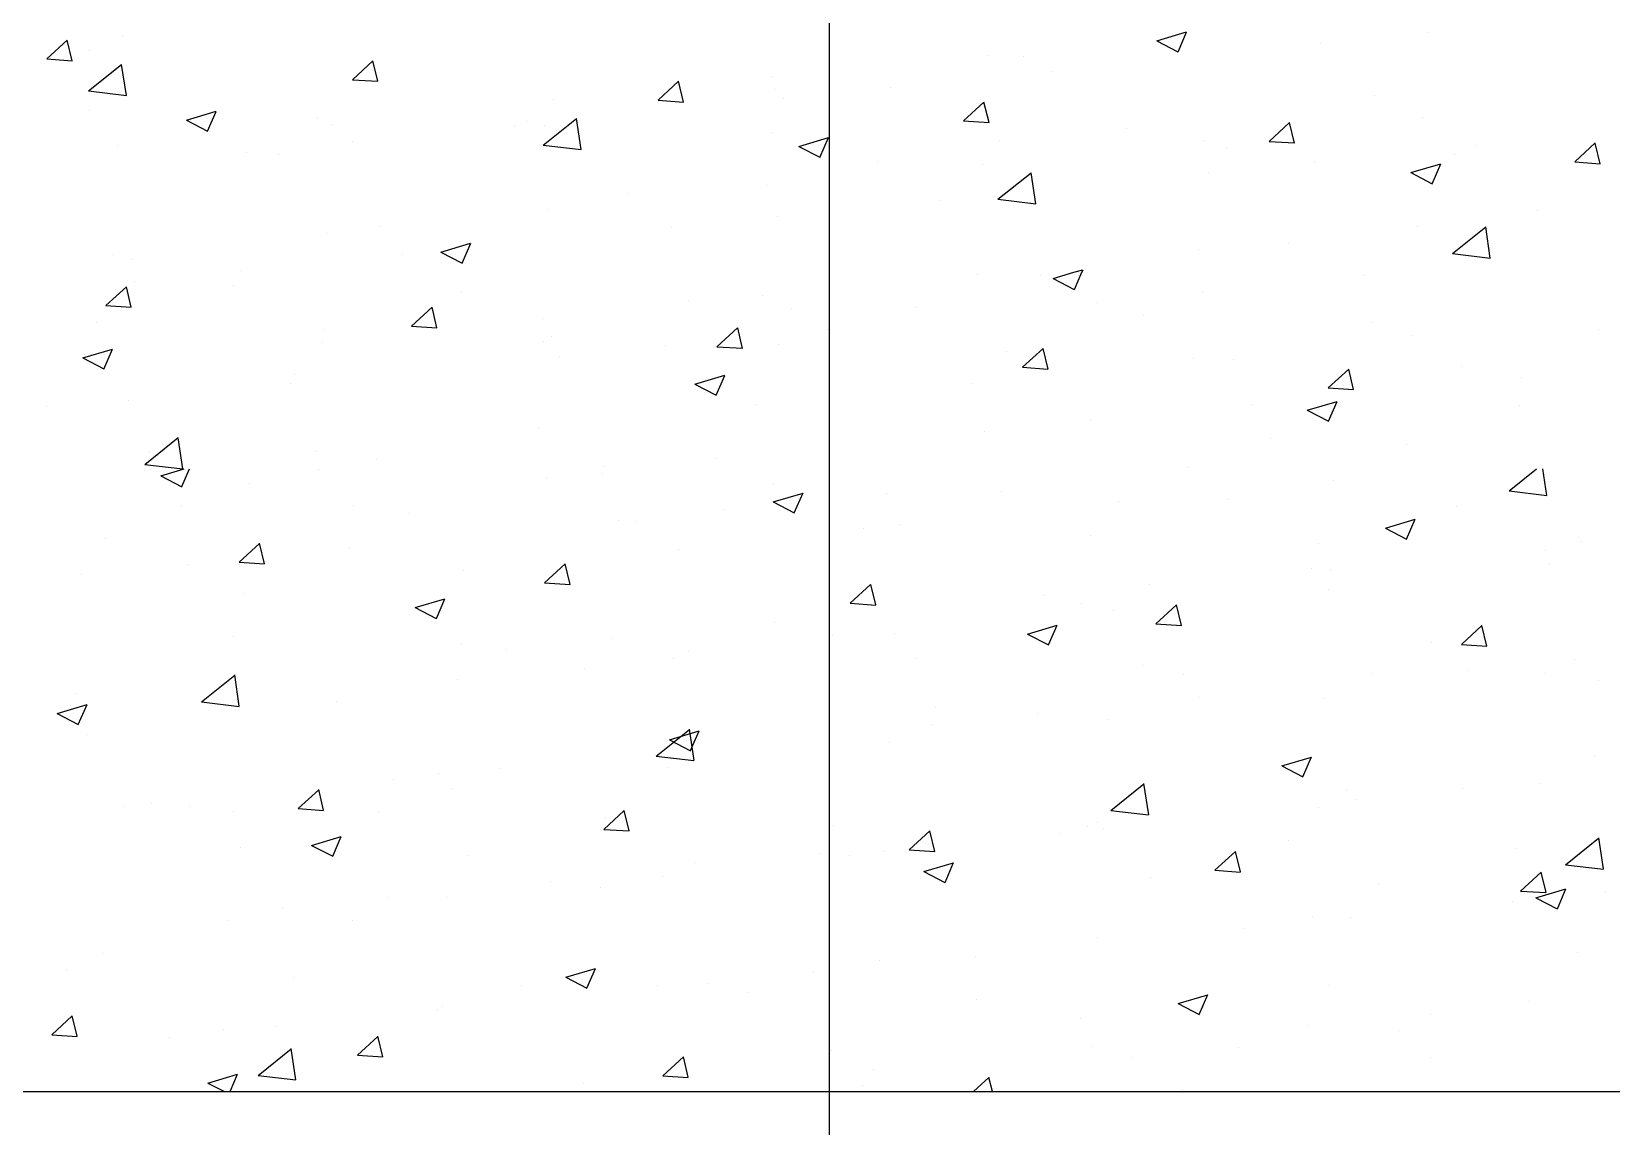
# Model space of a CAD drawing. Header units: metres. Extents: x 60 to 495, y 54 to 214.
# Drawn here: x 240.3 to 302.1, y 104.7 to 147.5 of the extents above; entities that cross this region are included whole.
import ezdxf

# ---------------------------------------------------------------- set-up
doc = ezdxf.new("R2010")
doc.units = ezdxf.units.M
doc.layers.add(' ', color=1, linetype='Continuous')

msp = doc.modelspace()

# ---------------------------------------------------------------- linework, layer by layer
at = {"layer": ' '}
msp.add_line((271.5, 189.35), (271.5, 69.64), dxfattribs=at)
for p, q in [((284.3, 147.15), (285.46, 147.5)), ((240.94, 146.44), (241.74, 147.18)), ((241.93, 146.37), (241.74, 147.17)), ((243.89, 147.33), (243.89, 147.33)), ((284.3, 147.15), (285.12, 146.72)), ((285.13, 146.72), (285.46, 147.49)), ((290.69, 147.04), (290.69, 147.04)), ((294.86, 147.46), (294.86, 147.46)), ((240.94, 146.44), (241.93, 146.37)), ((242.6, 146.77), (242.6, 146.77)), ((252.88, 145.63), (253.68, 146.37)), ((253.87, 145.57), (253.68, 146.37)), ((277.7, 146.57), (277.7, 146.57)), ((279.11, 146.54), (279.11, 146.54)), ((242.57, 145.19), (243.86, 146.23)), ((244.05, 145.01), (243.86, 146.23)), ((269.29, 145.75), (269.29, 145.75)), ((280.18, 145.97), (280.18, 145.97)), ((242.57, 145.19), (244.05, 145.02)), ((252.88, 145.63), (253.87, 145.57)), ((264.82, 144.83), (265.62, 145.57)), ((265.81, 144.76), (265.62, 145.57)), ((269.4, 145.26), (269.4, 145.26)), ((273.88, 145.33), (273.88, 145.33)), ((242.61, 144.43), (242.61, 144.43)), ((260.74, 144.85), (260.74, 144.85)), ((264.82, 144.83), (265.81, 144.76)), ((269.71, 144.91), (269.71, 144.91)), ((276.75, 144.03), (277.55, 144.76)), ((277.75, 143.96), (277.55, 144.76)), ((292.8, 145.01), (292.8, 145.01)), ((246.39, 144.05), (247.56, 144.4)), ((246.39, 144.05), (247.22, 143.62)), ((247.22, 143.62), (247.56, 144.39)), ((251.5, 144.14), (251.5, 144.14)), ((252.1, 143.88), (252.1, 143.88)), ((259.2, 143.85), (259.2, 143.85)), ((259.7, 143.98), (259.7, 143.98)), ((260.33, 143.07), (261.63, 144.11)), ((260.38, 143.85), (260.38, 143.85)), ((261.81, 142.9), (261.63, 144.11)), ((276.75, 144.03), (277.75, 143.96)), ((288.69, 143.22), (289.49, 143.96)), ((289.68, 143.15), (289.49, 143.96)), ((294.68, 144.16), (294.68, 144.16)), ((252.9, 143.21), (252.9, 143.21)), ((269.26, 143.56), (269.26, 143.56)), ((270.32, 143.02), (271.48, 143.37)), ((271.14, 142.59), (271.48, 143.37)), ((278.15, 143.27), (278.15, 143.27)), ((283.1, 143.74), (283.1, 143.74)), ((286.14, 143.26), (286.14, 143.26)), ((288.69, 143.22), (289.68, 143.16)), ((243.69, 143.07), (243.69, 143.07)), ((248.73, 142.79), (248.73, 142.79)), ((249.99, 142.7), (249.99, 142.7)), ((260.33, 143.07), (261.81, 142.9)), ((270.32, 143.02), (271.14, 142.6)), ((287.04, 142.98), (287.04, 142.98)), ((295.92, 142.69), (295.92, 142.69)), ((296.79, 143.05), (296.79, 143.05)), ((300.63, 142.42), (301.43, 143.16)), ((301.62, 142.35), (301.43, 143.15)), ((273.39, 142.45), (273.39, 142.45)), ((277.49, 142.3), (277.49, 142.3)), ((278.09, 140.96), (279.39, 141.99)), ((279.57, 140.78), (279.39, 141.99)), ((286.32, 141.99), (286.32, 141.99)), ((290.48, 142.41), (290.48, 142.41)), ((294.23, 142), (295.4, 142.35)), ((294.23, 142), (295.06, 141.57)), ((295.06, 141.57), (295.4, 142.34)), ((300.63, 142.42), (301.62, 142.35)), ((269.08, 141.49), (269.08, 141.49)), ((263.68, 141.17), (263.68, 141.17)), ((275.8, 140.92), (275.8, 140.92)), ((278.09, 140.96), (279.57, 140.78)), ((260.54, 140.58), (260.54, 140.58)), ((269.5, 140.29), (269.5, 140.29)), ((299.16, 140.54), (299.16, 140.54)), ((251.9, 139.62), (251.9, 139.62)), ((253.98, 139.89), (253.98, 139.89)), ((265.33, 139.86), (265.33, 139.86)), ((294.48, 139.9), (294.48, 139.9)), ((295.85, 138.84), (297.15, 139.88)), ((297.33, 138.66), (297.15, 139.88)), ((256.33, 138.9), (257.49, 139.24)), ((256.33, 138.9), (257.16, 138.47)), ((257.16, 138.46), (257.5, 139.24)), ((285.93, 139), (285.93, 139)), ((289.45, 139.25), (289.45, 139.25)), ((243.49, 138.8), (243.49, 138.8)), ((244.27, 138.61), (244.27, 138.61)), ((254.82, 138.8), (254.82, 138.8)), ((295.85, 138.84), (297.33, 138.66)), ((244.35, 137.74), (244.35, 137.74)), ((248.52, 138.16), (248.52, 138.16)), ((277.29, 138.04), (277.29, 138.04)), ((279.74, 137.97), (279.74, 137.97)), ((280.25, 137.87), (281.06, 138.11)), ((280.25, 137.87), (281.07, 137.44)), ((281.06, 138.11), (281.41, 138.21)), ((281.08, 137.44), (281.37, 138.11)), ((281.37, 138.11), (281.42, 138.21)), ((292.41, 138), (292.41, 138)), ((243.25, 136.81), (244.05, 137.54)), ((244.24, 136.74), (244.05, 137.54)), ((248.25, 137.6), (248.25, 137.6)), ((257.14, 137.31), (257.14, 137.31)), ((266.02, 137.02), (266.02, 137.02)), ((268.88, 137.22), (268.88, 137.22)), ((286.1, 137.36), (286.1, 137.36)), ((243.25, 136.81), (244.24, 136.74)), ((255.18, 136.01), (255.99, 136.74)), ((256.18, 135.94), (255.99, 136.74)), ((270.04, 136.69), (270.04, 136.69)), ((274.91, 136.73), (274.91, 136.73)), ((281.94, 136.94), (281.94, 136.94)), ((283.79, 136.44), (283.79, 136.44)), ((242.88, 136.16), (242.88, 136.16)), ((251.76, 135.88), (251.76, 135.88)), ((255.18, 136.01), (256.18, 135.94)), ((260.34, 136.32), (260.34, 136.32)), ((267.12, 135.2), (267.92, 135.94)), ((268.12, 135.13), (267.93, 135.94)), ((271.42, 135.88), (271.42, 135.88)), ((292.68, 136.15), (292.68, 136.15)), ((301.56, 135.86), (301.56, 135.86)), ((251.69, 135.36), (251.69, 135.36)), ((260.33, 135.41), (260.33, 135.41)), ((260.65, 135.59), (260.65, 135.59)), ((265.12, 135.24), (265.12, 135.24)), ((267.12, 135.2), (268.12, 135.14)), ((269.54, 135.3), (269.54, 135.3)), ((294.28, 135.64), (294.28, 135.64)), ((242.35, 134.77), (243.51, 135.11)), ((242.35, 134.77), (243.17, 134.34)), ((243.17, 134.33), (243.51, 135.11)), ((243.29, 134.54), (243.29, 134.54)), ((260.96, 134.82), (260.96, 134.82)), ((278.42, 135.01), (278.42, 135.01)), ((279.06, 134.4), (279.86, 135.13)), ((280.06, 134.33), (279.86, 135.13)), ((285.73, 134.74), (285.73, 134.74)), ((287.3, 134.72), (287.3, 134.72)), ((250.63, 134.13), (250.63, 134.13)), ((266.26, 133.74), (267.43, 134.09)), ((267.09, 133.31), (267.43, 134.08)), ((279.06, 134.4), (280.05, 134.33)), ((291, 133.6), (291.8, 134.33)), ((291.99, 133.53), (291.8, 134.33)), ((296.19, 134.43), (296.19, 134.43)), ((298.54, 134.01), (298.54, 134.01)), ((250.44, 133.75), (250.44, 133.75)), ((266.26, 133.74), (267.09, 133.31)), ((277.09, 133.78), (277.09, 133.78)), ((291, 133.6), (291.99, 133.53)), ((240.92, 132.85), (240.92, 132.85)), ((244.14, 133.11), (244.14, 133.11)), ((268.68, 132.96), (268.68, 132.96)), ((288.03, 132.95), (288.03, 132.95)), ((290.18, 132.72), (291.35, 133.06)), ((290.18, 132.72), (291.01, 132.29)), ((291.01, 132.29), (291.35, 133.06)), ((298.47, 132.9), (298.47, 132.9)), ((281.73, 132.31), (281.73, 132.31)), ((244.77, 130.6), (246.07, 131.65)), ((246.25, 130.43), (246.07, 131.64)), ((260.13, 132.06), (260.13, 132.06)), ((277.56, 131.89), (277.56, 131.89)), ((288.76, 131.62), (288.76, 131.62)), ((244.94, 131.09), (244.94, 131.09)), ((251.49, 131.1), (251.49, 131.1)), ((294.07, 131.38), (294.07, 131.38)), ((244.77, 130.6), (246.25, 130.43)), ((245.39, 130.16), (246.3, 130.43)), ((246.22, 129.74), (246.52, 130.43)), ((251.56, 130.4), (251.56, 130.4)), ((253.83, 130.8), (253.83, 130.8)), ((262.63, 130.26), (262.63, 130.26)), ((262.71, 130.51), (262.71, 130.51)), ((267.05, 130.82), (267.05, 130.82)), ((285.53, 130.48), (285.53, 130.48)), ((298.06, 129.57), (299.14, 130.43)), ((298.06, 129.57), (299.14, 130.43)), ((299.54, 129.39), (299.38, 130.43)), ((299.54, 129.39), (299.38, 130.43)), ((245.39, 130.16), (246.22, 129.73)), ((248.86, 129.84), (248.86, 129.84)), ((260.45, 130.11), (260.45, 130.11)), ((269.33, 129.82), (269.33, 129.82)), ((291.21, 129.98), (291.21, 129.98)), ((291.21, 129.98), (291.21, 129.98)), ((269.31, 129.14), (270.48, 129.48)), ((269.31, 129.14), (270.14, 128.71)), ((270.14, 128.71), (270.48, 129.49)), ((273.73, 129.47), (273.73, 129.47)), ((278.22, 129.53), (278.22, 129.53)), ((278.22, 129.53), (278.22, 129.53)), ((282.8, 129.16), (282.8, 129.16)), ((282.8, 129.16), (282.8, 129.16)), ((287.1, 129.24), (287.1, 129.24)), ((287.1, 129.24), (287.1, 129.24)), ((298.06, 129.57), (299.54, 129.39)), ((298.06, 129.57), (299.54, 129.39)), ((246.19, 128.97), (246.19, 128.97)), ((252.93, 128.98), (252.93, 128.98)), ((255.07, 128.68), (255.07, 128.68)), ((263.26, 128.41), (263.26, 128.41)), ((263.96, 128.39), (263.96, 128.39)), ((267.43, 128.83), (267.43, 128.83)), ((293.23, 128.11), (294.39, 128.46)), ((293.23, 128.11), (294.39, 128.46)), ((294.06, 127.69), (294.4, 128.46)), ((294.06, 127.69), (294.4, 128.46)), ((295.99, 128.96), (295.99, 128.96)), ((295.99, 128.96), (295.99, 128.96)), ((272.85, 128.1), (272.85, 128.1)), ((274.26, 128.26), (274.26, 128.26)), ((281.73, 127.81), (281.73, 127.81)), ((281.73, 127.81), (281.73, 127.81)), ((293.23, 128.11), (294.06, 127.68)), ((293.23, 128.11), (294.06, 127.68)), ((243.22, 127.7), (243.22, 127.7)), ((248.45, 126.79), (249.25, 127.52)), ((249.44, 126.72), (249.25, 127.53)), ((252.75, 127.35), (252.75, 127.35)), ((265.61, 127.3), (265.61, 127.3)), ((290.61, 127.52), (290.61, 127.52)), ((290.61, 127.52), (290.61, 127.52)), ((299.5, 127.24), (299.5, 127.24)), ((299.5, 127.24), (299.5, 127.24)), ((300.77, 127.75), (300.77, 127.75)), ((300.77, 127.75), (300.77, 127.75)), ((300.85, 127.61), (300.85, 127.61)), ((300.85, 127.61), (300.85, 127.61)), ((246.45, 126.71), (246.45, 126.71)), ((248.45, 126.79), (249.44, 126.72)), ((260.38, 125.98), (261.19, 126.72)), ((261.38, 125.92), (261.19, 126.72)), ((290.33, 126.55), (290.33, 126.55)), ((290.33, 126.55), (290.33, 126.55)), ((299.65, 126.68), (299.65, 126.68)), ((299.65, 126.68), (299.65, 126.68)), ((242.28, 126.29), (242.28, 126.29)), ((257.2, 126.48), (257.2, 126.48)), ((260.38, 125.98), (261.38, 125.92)), ((272.32, 125.18), (273.12, 125.92)), ((273.32, 125.12), (273.13, 125.92)), ((284.03, 125.91), (284.03, 125.91)), ((284.03, 125.91), (284.03, 125.91)), ((291.07, 126.47), (291.07, 126.47)), ((291.07, 126.47), (291.07, 126.47)), ((248.66, 125.58), (248.66, 125.58)), ((255.33, 125.01), (256.49, 125.35)), ((256.16, 124.58), (256.49, 125.36)), ((279.86, 125.49), (279.86, 125.49)), ((279.86, 125.49), (279.86, 125.49)), ((291.01, 125.72), (291.01, 125.72)), ((291.01, 125.72), (291.01, 125.72)), ((255.33, 125.01), (256.15, 124.58)), ((272.32, 125.18), (273.32, 125.11)), ((281.36, 125.19), (281.36, 125.19)), ((281.36, 125.19), (281.36, 125.19)), ((282.6, 124.9), (282.6, 124.9)), ((282.6, 124.9), (282.6, 124.9)), ((284.26, 124.38), (285.06, 125.11)), ((284.26, 124.38), (285.06, 125.11)), ((285.26, 124.31), (285.07, 125.12)), ((285.26, 124.31), (285.07, 125.12)), ((269.35, 124.42), (269.35, 124.42)), ((279.25, 123.98), (280.41, 124.33)), ((279.25, 123.98), (280.41, 124.33)), ((280.07, 123.56), (280.41, 124.33)), ((280.07, 123.56), (280.41, 124.33)), ((284.26, 124.38), (285.26, 124.31)), ((284.26, 124.38), (285.26, 124.31)), ((296.2, 123.57), (297, 124.31)), ((296.2, 123.57), (297, 124.31)), ((297.2, 123.51), (297, 124.31)), ((297.2, 123.51), (297, 124.31)), ((248.25, 123.89), (248.25, 123.89)), ((257.14, 123.6), (257.14, 123.6)), ((263.05, 123.79), (263.05, 123.79)), ((271.65, 123.91), (271.65, 123.91)), ((274.05, 124), (274.05, 124)), ((279.25, 123.98), (280.07, 123.56)), ((279.25, 123.98), (280.07, 123.56)), ((295.05, 123.66), (295.05, 123.66)), ((295.05, 123.66), (295.05, 123.66)), ((296.2, 123.57), (297.19, 123.51)), ((296.2, 123.57), (297.19, 123.51)), ((258.88, 123.36), (258.88, 123.36)), ((265.41, 123.04), (265.41, 123.04)), ((266.02, 123.31), (266.02, 123.31)), ((274.91, 123.02), (274.91, 123.02)), ((274.91, 123.02), (274.91, 123.02)), ((300.63, 122.99), (300.63, 122.99)), ((300.63, 122.99), (300.63, 122.99)), ((246.98, 121.33), (248.28, 122.37)), ((248.46, 121.16), (248.28, 122.38)), ((248.37, 122.3), (248.37, 122.3)), ((257, 122.22), (257, 122.22)), ((261.95, 122.62), (261.95, 122.62)), ((283.79, 122.74), (283.79, 122.74)), ((283.79, 122.74), (283.79, 122.74)), ((285.35, 122.38), (285.35, 122.38)), ((285.35, 122.38), (285.35, 122.38)), ((292.68, 122.45), (292.68, 122.45)), ((292.68, 122.45), (292.68, 122.45)), ((296.47, 122.56), (296.47, 122.56)), ((296.47, 122.56), (296.47, 122.56)), ((299.45, 122.42), (299.45, 122.42)), ((299.45, 122.42), (299.45, 122.42)), ((242.07, 121.66), (242.07, 121.66)), ((301.56, 122.16), (301.56, 122.16)), ((301.56, 122.16), (301.56, 122.16)), ((241.35, 120.88), (242.51, 121.22)), ((242.17, 120.45), (242.51, 121.23)), ((246.98, 121.33), (248.46, 121.15)), ((248.46, 121.32), (248.46, 121.32)), ((252.24, 121.34), (252.24, 121.34)), ((275.64, 121.1), (275.64, 121.1)), ((275.64, 121.1), (275.64, 121.1)), ((285.95, 121.5), (285.95, 121.5)), ((285.95, 121.5), (285.95, 121.5)), ((290.8, 121.46), (290.8, 121.46)), ((290.8, 121.46), (290.8, 121.46)), ((241.35, 120.88), (242.17, 120.45)), ((275.49, 120.44), (275.49, 120.44)), ((275.49, 120.44), (275.49, 120.44)), ((279.65, 120.86), (279.65, 120.86)), ((279.65, 120.86), (279.65, 120.86)), ((282.4, 120.64), (282.4, 120.64)), ((282.4, 120.64), (282.4, 120.64)), ((242.53, 120.06), (242.53, 120.06)), ((264.74, 119.21), (266.04, 120.25)), ((265.26, 119.85), (266.43, 120.2)), ((265.26, 119.85), (266.09, 119.42)), ((265.93, 119.81), (265.93, 119.81)), ((266.23, 119.04), (266.04, 120.26)), ((266.09, 119.43), (266.43, 120.2)), ((273.85, 119.74), (273.85, 119.74)), ((264.74, 119.21), (266.22, 119.04)), ((264.98, 119.38), (264.98, 119.38)), ((289.18, 118.83), (290.35, 119.17)), ((289.18, 118.83), (290.35, 119.17)), ((290.01, 118.4), (290.35, 119.18)), ((290.01, 118.4), (290.35, 119.18)), ((301.41, 119.18), (301.41, 119.18)), ((301.41, 119.18), (301.41, 119.18)), ((256.23, 118.53), (256.23, 118.53)), ((258.67, 118.74), (258.67, 118.74)), ((265.21, 118.78), (265.21, 118.78)), ((289.18, 118.83), (290.01, 118.4)), ((289.18, 118.83), (290.01, 118.4)), ((250.76, 117.16), (251.56, 117.89)), ((251.75, 117.1), (251.56, 117.9)), ((254.5, 118.31), (254.5, 118.31)), ((256.8, 117.96), (256.8, 117.96)), ((282.51, 117.09), (283.8, 118.13)), ((282.51, 117.09), (283.8, 118.13)), ((283.99, 116.92), (283.8, 118.14)), ((283.99, 116.92), (283.8, 118.14)), ((291.7, 117.9), (291.7, 117.9)), ((291.7, 117.9), (291.7, 117.9)), ((296.26, 117.94), (296.26, 117.94)), ((296.26, 117.94), (296.26, 117.94)), ((299.24, 118.15), (299.24, 118.15)), ((299.24, 118.15), (299.24, 118.15)), ((245.01, 117.35), (245.01, 117.35)), ((292.09, 117.52), (292.09, 117.52)), ((292.09, 117.52), (292.09, 117.52)), ((243.99, 117.25), (243.99, 117.25)), ((246.52, 117.25), (246.52, 117.25)), ((248.25, 117.06), (248.25, 117.06)), ((250.76, 117.16), (251.75, 117.09)), ((253.9, 117.06), (253.9, 117.06)), ((262.7, 116.35), (263.5, 117.09)), ((262.78, 116.77), (262.78, 116.77)), ((263.69, 116.29), (263.5, 117.09)), ((282.51, 117.09), (283.98, 116.92)), ((282.51, 117.09), (283.98, 116.92)), ((290.6, 117.19), (290.6, 117.19)), ((290.6, 117.19), (290.6, 117.19)), ((251.28, 115.72), (252.44, 116.07)), ((252.11, 115.3), (252.44, 116.07)), ((262.7, 116.35), (263.69, 116.29)), ((271.67, 116.49), (271.67, 116.49)), ((274.63, 115.55), (275.43, 116.29)), ((274.63, 115.55), (275.43, 116.29)), ((275.63, 115.49), (275.44, 116.29)), ((275.63, 115.49), (275.44, 116.29)), ((280.55, 116.19), (280.55, 116.19)), ((280.55, 116.19), (280.55, 116.19)), ((281.58, 116.45), (281.58, 116.45)), ((281.58, 116.45), (281.58, 116.45)), ((282, 116.62), (282, 116.62)), ((282, 116.62), (282, 116.62)), ((282.2, 116.38), (282.2, 116.38)), ((282.2, 116.38), (282.2, 116.38)), ((248.52, 115.63), (248.52, 115.63)), ((251.28, 115.72), (252.11, 115.3)), ((273.65, 115.47), (273.65, 115.47)), ((274.63, 115.55), (275.63, 115.49)), ((274.63, 115.55), (275.63, 115.49)), ((275.27, 115.81), (275.27, 115.81)), ((275.27, 115.81), (275.27, 115.81)), ((286.57, 114.75), (287.37, 115.48)), ((286.57, 114.75), (287.37, 115.48)), ((287.57, 114.69), (287.38, 115.49)), ((287.57, 114.69), (287.38, 115.49)), ((289.43, 115.91), (289.43, 115.91)), ((289.43, 115.91), (289.43, 115.91)), ((298.32, 115.62), (298.32, 115.62)), ((298.32, 115.62), (298.32, 115.62)), ((300.27, 114.97), (301.56, 116.01)), ((300.27, 114.97), (301.56, 116.01)), ((301.75, 114.81), (301.57, 116.02)), ((301.75, 114.81), (301.57, 116.02)), ((257.41, 115.34), (257.41, 115.34)), ((266.29, 115.06), (266.29, 115.06)), ((271.11, 115.39), (271.11, 115.39)), ((272.29, 115.33), (272.29, 115.33)), ((275.2, 114.7), (276.36, 115.04)), ((275.2, 114.7), (276.36, 115.04)), ((276.03, 114.28), (276.36, 115.05)), ((276.03, 114.28), (276.36, 115.05)), ((300.27, 114.97), (301.75, 114.8)), ((300.27, 114.97), (301.75, 114.8)), ((260.6, 114.33), (260.6, 114.33)), ((265.01, 114.51), (265.01, 114.51)), ((275.17, 114.76), (275.17, 114.76)), ((275.17, 114.76), (275.17, 114.76)), ((275.2, 114.7), (276.02, 114.27)), ((275.2, 114.7), (276.02, 114.27)), ((284.06, 114.48), (284.06, 114.48)), ((284.06, 114.48), (284.06, 114.48)), ((286.57, 114.75), (287.57, 114.68)), ((286.57, 114.75), (287.57, 114.68)), ((292.95, 114.19), (292.95, 114.19)), ((292.95, 114.19), (292.95, 114.19)), ((298.51, 113.94), (299.31, 114.68)), ((298.51, 113.94), (299.31, 114.68)), ((299.51, 113.88), (299.31, 114.68)), ((299.51, 113.88), (299.31, 114.68)), ((254.29, 113.69), (254.29, 113.69)), ((256.6, 113.69), (256.6, 113.69)), ((262.58, 114.06), (262.58, 114.06)), ((298.51, 113.94), (299.5, 113.88)), ((298.51, 113.94), (299.5, 113.88)), ((299.04, 113.89), (299.04, 113.89)), ((299.04, 113.89), (299.04, 113.89)), ((299.11, 113.67), (300.28, 114.02)), ((299.11, 113.67), (300.28, 114.02)), ((299.11, 113.67), (299.94, 113.24)), ((299.11, 113.67), (299.94, 113.24)), ((299.95, 113.25), (300.28, 114.02)), ((299.95, 113.25), (300.28, 114.02)), ((301.83, 113.9), (301.83, 113.9)), ((301.83, 113.9), (301.83, 113.9)), ((250.13, 113.27), (250.13, 113.27)), ((298.18, 113.53), (298.18, 113.53)), ((298.18, 113.53), (298.18, 113.53)), ((248.05, 112.79), (248.05, 112.79)), ((252.88, 112.77), (252.88, 112.77)), ((287.71, 112.47), (287.71, 112.47)), ((287.71, 112.47), (287.71, 112.47)), ((290.4, 112.93), (290.4, 112.93)), ((290.4, 112.93), (290.4, 112.93)), ((291.88, 112.89), (291.88, 112.89)), ((291.88, 112.89), (291.88, 112.89)), ((281.99, 112.11), (281.99, 112.11)), ((281.99, 112.11), (281.99, 112.11)), ((243.17, 111.49), (243.17, 111.49)), ((273.45, 111.21), (273.45, 111.21)), ((277.2, 111.4), (277.2, 111.4)), ((277.2, 111.4), (277.2, 111.4)), ((300.72, 111.54), (300.72, 111.54)), ((300.72, 111.54), (300.72, 111.54)), ((241.7, 110.85), (241.7, 110.85)), ((250.59, 110.56), (250.59, 110.56)), ((261.21, 110.57), (262.38, 110.92)), ((261.21, 110.57), (262.04, 110.14)), ((262.04, 110.15), (262.38, 110.92)), ((270.9, 110.76), (270.9, 110.76)), ((259.47, 110.27), (259.47, 110.27)), ((264.8, 110.25), (264.8, 110.25)), ((266.73, 110.34), (266.73, 110.34)), ((268.35, 109.98), (268.35, 109.98)), ((285.13, 109.55), (286.3, 109.89)), ((285.13, 109.55), (286.3, 109.89)), ((285.96, 109.12), (286.3, 109.9)), ((285.96, 109.12), (286.3, 109.9)), ((291.02, 110.26), (291.02, 110.26)), ((291.02, 110.26), (291.02, 110.26)), ((256.22, 109.28), (256.22, 109.28)), ((256.39, 109.43), (256.39, 109.43)), ((277.24, 109.69), (277.24, 109.69)), ((277.24, 109.69), (277.24, 109.69)), ((285.13, 109.55), (285.96, 109.12)), ((285.13, 109.55), (285.96, 109.12)), ((286.12, 109.4), (286.12, 109.4)), ((286.12, 109.4), (286.12, 109.4)), ((298.84, 109.63), (298.84, 109.63)), ((298.84, 109.63), (298.84, 109.63)), ((241.13, 108.33), (241.93, 109.07)), ((242.12, 108.27), (241.93, 109.07)), ((249.91, 108.64), (249.91, 108.64)), ((281.31, 108.98), (281.31, 108.98)), ((281.31, 108.98), (281.31, 108.98)), ((290.2, 108.67), (290.2, 108.67)), ((290.2, 108.67), (290.2, 108.67)), ((295.01, 109.11), (295.01, 109.11)), ((295.01, 109.11), (295.01, 109.11)), ((241.13, 108.33), (242.12, 108.26)), ((245.75, 108.22), (245.75, 108.22)), ((247.85, 108.53), (247.85, 108.53)), ((253.07, 107.53), (253.87, 108.26)), ((254.06, 107.47), (253.87, 108.27)), ((293.8, 108.48), (293.8, 108.48)), ((293.8, 108.48), (293.8, 108.48)), ((249.19, 106.74), (250.48, 107.78)), ((250.67, 106.57), (250.49, 107.79)), ((253.07, 107.53), (254.06, 107.46)), ((265.01, 106.72), (265.81, 107.46)), ((266, 106.67), (265.81, 107.47)), ((271.6, 107.7), (271.6, 107.7)), ((281.79, 107.85), (281.79, 107.85)), ((281.79, 107.85), (281.79, 107.85)), ((283.33, 107.42), (283.33, 107.42)), ((283.33, 107.42), (283.33, 107.42)), ((287.5, 107.84), (287.5, 107.84)), ((287.5, 107.84), (287.5, 107.84)), ((295.01, 107.45), (295.01, 107.45)), ((295.01, 107.45), (295.01, 107.45)), ((247.23, 106.44), (248.39, 106.79)), ((248.1, 106.11), (248.39, 106.79)), ((273.24, 106.95), (273.24, 106.95)), ((247.23, 106.44), (247.88, 106.11)), ((249.19, 106.74), (250.67, 106.57)), ((261.9, 106.42), (261.9, 106.42)), ((265.01, 106.72), (266, 106.66)), ((272.82, 106.35), (272.82, 106.35)), ((277.14, 106.11), (277.74, 106.66)), ((277.14, 106.11), (277.74, 106.66)), ((277.88, 106.11), (277.74, 106.66)), ((277.88, 106.11), (277.74, 106.66)), ((285.3, 106.17), (285.3, 106.17)), ((285.3, 106.17), (285.3, 106.17)), ((176.08, 106.11), (356.18, 106.11))]:
    msp.add_line(p, q)

doc.saveas('drawing.dxf')
